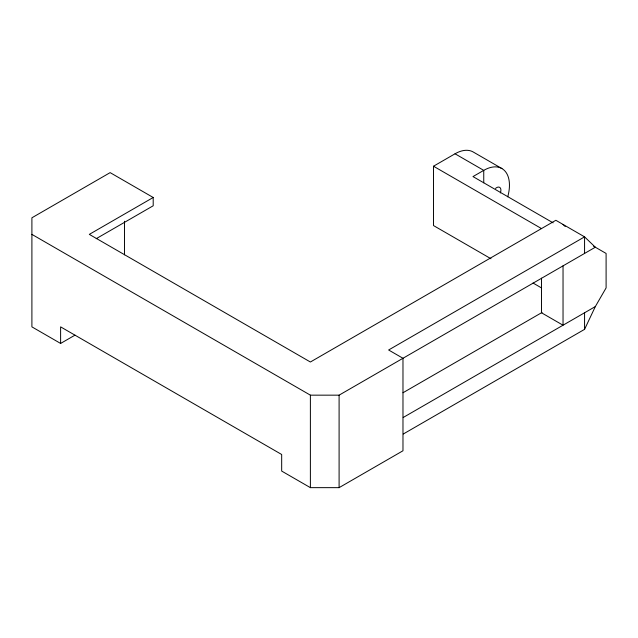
<?xml version="1.0" encoding="UTF-8"?>
<svg xmlns="http://www.w3.org/2000/svg" width="638" height="638" viewBox="0 0 638 638"><rect width="100%" height="100%" fill="white"/><g stroke="black" fill="none" stroke-linecap="round" stroke-linejoin="round"><path stroke-width="0.96" d="M403.296 434.007L584.567 329.352L595.334 306.559L606.1 287.913L606.1 253.438L593.611 246.228M96.226 238.676L153.2 205.779L153.2 197.493L89.32 234.377L310.387 362.009L555.857 220.285L584.567 236.857L595.334 247.217L403.224 358.133M153.2 197.493L110.135 172.627L31.9 217.797L31.9 326.871L60.61 343.443L74.965 335.157M490.981 258.749L433.505 225.565L433.505 166.223L455.038 153.79A36.342 20.982 -60 0 1 473.213 151.996L501.923 168.568M31.9 234.377L310.387 395.161L339.097 395.161L402.977 358.277L402.977 450.771L339.097 487.647L310.387 487.647L281.677 471.075L281.677 454.495L60.61 326.863L60.61 343.443M403.001 392.745L542.045 312.461M403.224 417.475L595.334 306.559M455.038 153.79L483.748 170.37A36.342 20.982 -60 0 1 507.744 196.815M553.122 222.853L472.981 176.582L483.748 170.37L483.748 182.803M433.505 166.223L541.59 228.627M533.009 283.017L541.59 287.969M402.977 358.277L388.622 349.991L584.567 236.857L584.567 253.438M563.035 224.432L565.188 226.498M584.567 312.779L584.567 329.352M563.035 265.871L563.035 325.213L541.502 312.779L541.502 278.16M339.097 395.161L339.097 487.647M310.387 395.161L310.387 487.647M124.49 221.234L124.49 254.857M495.487 188.457A6.093 3.517 -60 0 1 500.017 187.62A6.093 3.517 -60 0 1 500.328 192.955"/></g></svg>
